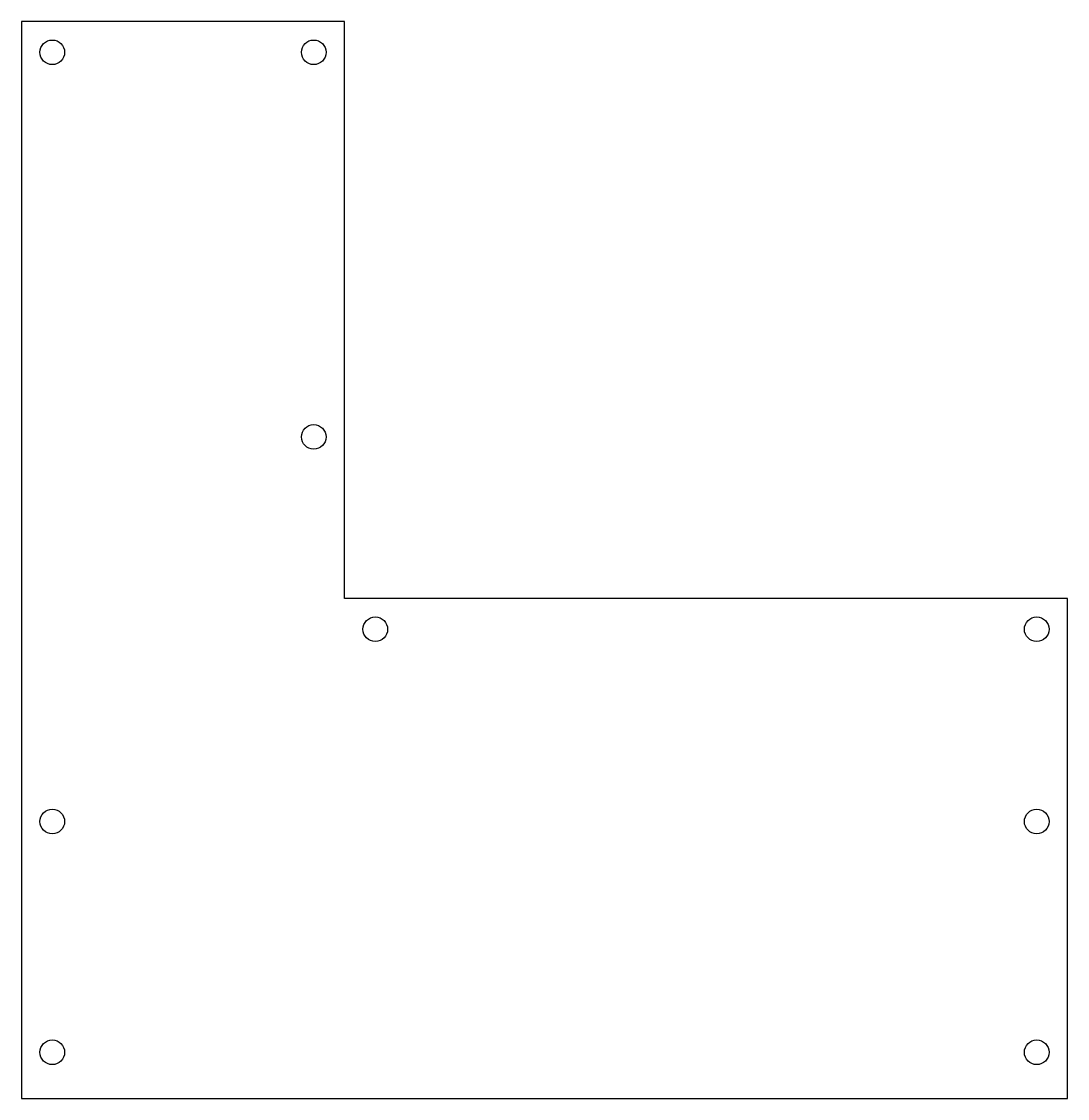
# Model space of a CAD drawing. Extents: x 0 to 136, y -30 to 110.
import ezdxf

# ---------------------------------------------------------------- set-up
doc = ezdxf.new("R2010")
doc.units = 0
doc.layers.add('CUT', color=7, linetype='CONTINUOUS')
doc.layers.add('HOLE', color=1, linetype='CONTINUOUS')

msp = doc.modelspace()

# ---------------------------------------------------------------- linework, layer by layer
at = {"layer": 'CUT'}
for p, q in [((42, 110), (0, 110)), ((0, 110), (0, -30)), ((42, 35), (42, 110)), ((136, 35), (42, 35)), ((136, -30), (136, 35)), ((0, -30), (136, -30))]:
    msp.add_line(p, q, dxfattribs=at)
at = {"layer": 'HOLE'}
for centre in [(4, 106), (38, 106), (38, 56), (46, 31), (132, 31), (4, 6), (132, 6), (4, -24), (132, -24)]:
    msp.add_circle(centre, 1.6, dxfattribs=at)

doc.saveas('drawing.dxf')
